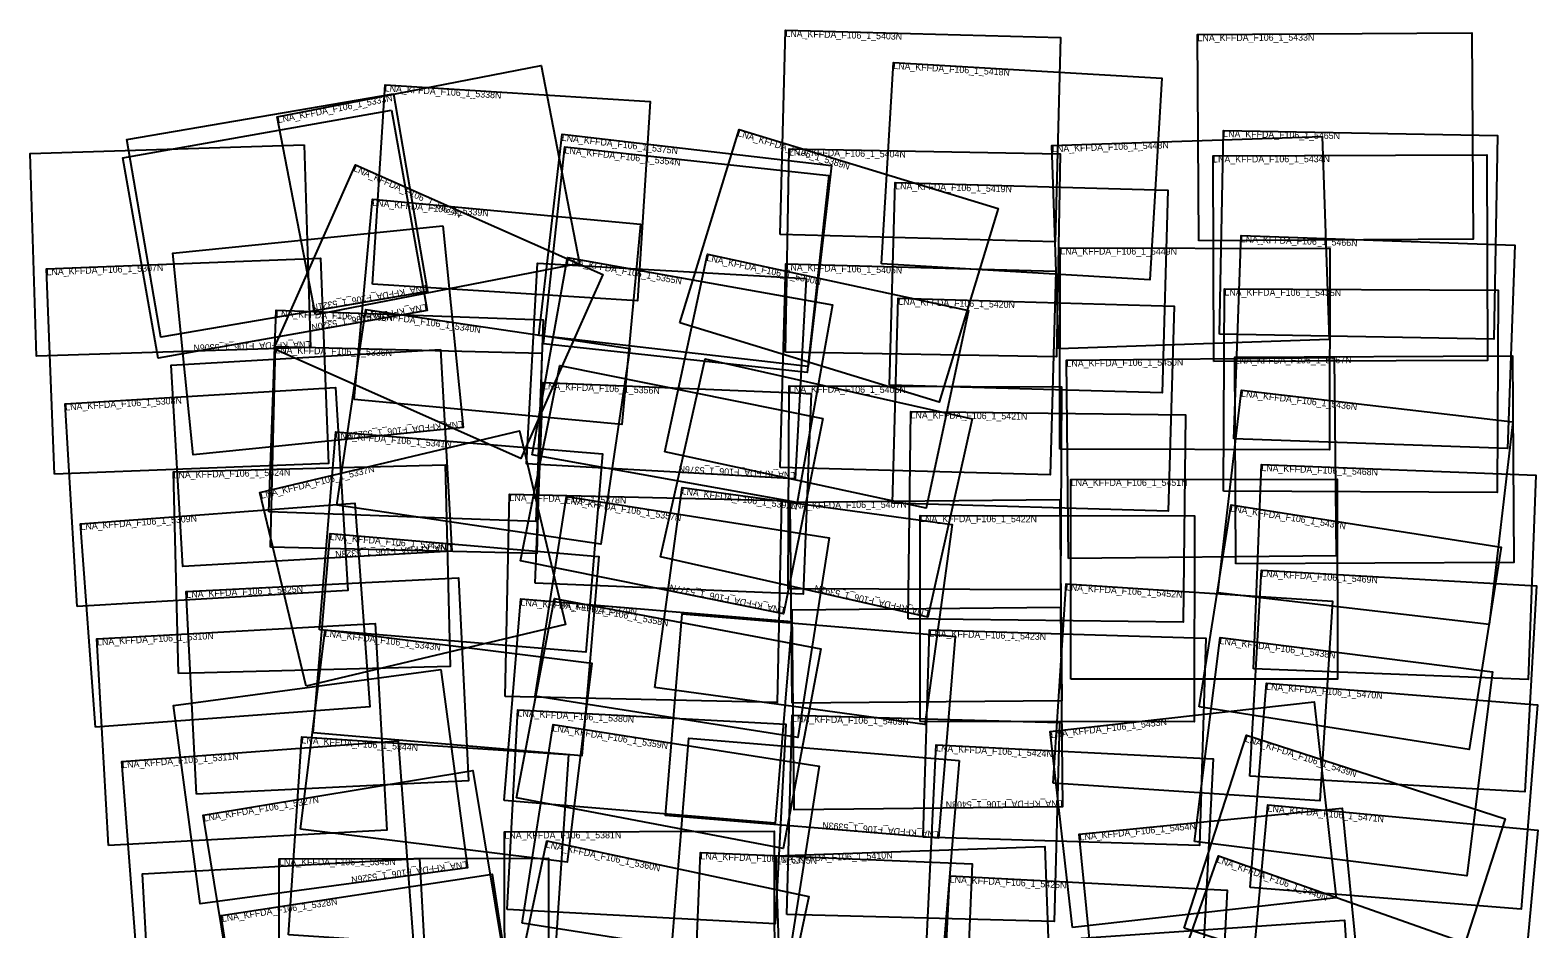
# Model space of a CAD drawing. Extents: x 657543 to 670640, y 269212 to 285302.
# Drawn here: x 659053 to 670477, y 278492 to 285302 of the extents above; entities that cross this region are included whole.
import ezdxf

# ---------------------------------------------------------------- set-up
doc = ezdxf.new("R2010")
doc.units = 0
doc.layers.add('Default', color=7, linetype='Continuous')

msp = doc.modelspace()

# ---------------------------------------------------------------- linework, layer by layer
at = {"layer": 'Default'}
for points in [[(664736, 283754), (664776, 285302), (666860, 285247), (666819, 283699)], [(667909, 283705), (667899, 285268), (669976, 285281), (669986, 283718)], [(665504, 283530), (665595, 285058), (667629, 284937), (667538, 283409)], [(661215, 283146), (660924, 284646), (662924, 285034), (663215, 283534)], [(661806, 284820), (662063, 283322), (660043, 282976), (659786, 284474)], [(661648, 283376), (661743, 284888), (663750, 284762), (663655, 283250)], [(661792, 284696), (662061, 283178), (660024, 282817), (659755, 284335)], [(662908, 282989), (663085, 284514), (665125, 284277), (664948, 282752)], [(663976, 283083), (664424, 284549), (666387, 283950), (665940, 282484)], [(666847, 282888), (666795, 284427), (668843, 284497), (668895, 282957)], [(668066, 282998), (668094, 284542), (670172, 284504), (670143, 282960)], [(661128, 284432), (661176, 282896), (659101, 282831), (659053, 284367)], [(662943, 282925), (663105, 284419), (665104, 284201), (664941, 282707)], [(664777, 282863), (664804, 284402), (666857, 284365), (666829, 282826)], [(668021, 282792), (668016, 284349), (670091, 284356), (670096, 282799)], [(660900, 282887), (661519, 284282), (663391, 283451), (662771, 282056)], [(665565, 282611), (665608, 284147), (667674, 284089), (667631, 282553)], [(661507, 282503), (661648, 284021), (663677, 283832), (663536, 282314)], [(662181, 283819), (662335, 282291), (660288, 282084), (660133, 283611)], [(668174, 282206), (668228, 283745), (670302, 283672), (670248, 282133)], [(659236, 281938), (659177, 283494), (661254, 283573), (661314, 282018)], [(662857, 282083), (663124, 283579), (665133, 283220), (664865, 281723)], [(663863, 282107), (664186, 283604), (666164, 283178), (665842, 281681)], [(666856, 282127), (666858, 283652), (668901, 283648), (668898, 282123)], [(664933, 283421), (664849, 281902), (662814, 282015), (662898, 283535)], [(664736, 281988), (664778, 283531), (666824, 283475), (666782, 281933)], [(668095, 281809), (668103, 283341), (670177, 283331), (670169, 281799)], [(665586, 281718), (665631, 283271), (667722, 283210), (667677, 281658)], [(660862, 281653), (660917, 283180), (662941, 283106), (662885, 281579)], [(661377, 281703), (661596, 283184), (663596, 282889), (663378, 281408)], [(662162, 282881), (662249, 281355), (660209, 281238), (660122, 282764)], [(660874, 281384), (660911, 282904), (662930, 282855), (662893, 281335)], [(665059, 282360), (664762, 280880), (662769, 281280), (663066, 282760)], [(666192, 282357), (665854, 280855), (663830, 281310), (664168, 282812)], [(666921, 281299), (666906, 282802), (668935, 282822), (668950, 281319)], [(668189, 281258), (668181, 282824), (670286, 282834), (670295, 281269)], [(659409, 280935), (659317, 282470), (661367, 282593), (661459, 281057)], [(662880, 281111), (662941, 282631), (664970, 282549), (664909, 281029)], [(664797, 281068), (664803, 282606), (666867, 282598), (666861, 281060)], [(668052, 281038), (668232, 282575), (670288, 282334), (670108, 280797)], [(665706, 280841), (665725, 282411), (667808, 282386), (667789, 280815)], [(661143, 280330), (660793, 281798), (662760, 282267), (663110, 280799)], [(661244, 280757), (661368, 282259), (663389, 282092), (663264, 280589)], [(660177, 280428), (660139, 281955), (662198, 282007), (662236, 280479)], [(668323, 280462), (668383, 282011), (670463, 281930), (670403, 280382)], [(666939, 280384), (666938, 281898), (668957, 281900), (668959, 280385)], [(662651, 280253), (662686, 281785), (664747, 281738), (664712, 280206)], [(662880, 280254), (663117, 281767), (665107, 281455), (664870, 279943)], [(663787, 280320), (663994, 281836), (666039, 281556), (665831, 280040)], [(664826, 280201), (664811, 281725), (666856, 281746), (666871, 280221)], [(659548, 280019), (659433, 281562), (661512, 281718), (661627, 280175)], [(665796, 280062), (665797, 281624), (667876, 281621), (667874, 280060)], [(667912, 280174), (668153, 281704), (670198, 281383), (669958, 279852)], [(661198, 279978), (661327, 281489), (663363, 281314), (663234, 279803)], [(668294, 279650), (668383, 281211), (670468, 281091), (670378, 279530)], [(660312, 279512), (660235, 281049), (662298, 281151), (662375, 279614)], [(666805, 279595), (666903, 281107), (668922, 280975), (668824, 279463)], [(662644, 279464), (662771, 280993), (664824, 280822), (664697, 279293)], [(662739, 279484), (663025, 280996), (665044, 280614), (664759, 279102)], [(666861, 280929), (666876, 279416), (664843, 279395), (664828, 280909)], [(666062, 280708), (665935, 279179), (663866, 279350), (663993, 280879)], [(659646, 279123), (659558, 280689), (661667, 280807), (661755, 279241)], [(661101, 279247), (661289, 280757), (663310, 280506), (663122, 278996)], [(665820, 279187), (665868, 280757), (667962, 280694), (667914, 279123)], [(667875, 279155), (668070, 280700), (670134, 280439), (669939, 278894)], [(662164, 280457), (662366, 278955), (660341, 278682), (660139, 280184)], [(668298, 278806), (668421, 280354), (670474, 280190), (670350, 278642)], [(662667, 278639), (662748, 280152), (664780, 280044), (664699, 278530)], [(666951, 278502), (666783, 279988), (668782, 280213), (668950, 278727)], [(662780, 278534), (663015, 280040), (665031, 279725), (664795, 278219)], [(664787, 278601), (664827, 280110), (666853, 280055), (666813, 278547)], [(659865, 278211), (659748, 279759), (661841, 279917), (661958, 278370)], [(661011, 278447), (661111, 279948), (663131, 279814), (663031, 278313)], [(666092, 279768), (665966, 278248), (663919, 278417), (664045, 279937)], [(667796, 278497), (668269, 279959), (670229, 279325), (669756, 277863)], [(665841, 278315), (665919, 279886), (668016, 279781), (667937, 278210)], [(660615, 277831), (660363, 279354), (662407, 279692), (662659, 278170)], [(667149, 277725), (667002, 279210), (668994, 279407), (669141, 277922)], [(668290, 277902), (668432, 279431), (670477, 279241), (670335, 277711)], [(662650, 277702), (662647, 279226), (664690, 279231), (664694, 277706)], [(662650, 277656), (662967, 279158), (664953, 278738), (664636, 277237)], [(664757, 277514), (664703, 279044), (666742, 279117), (666797, 277587)], [(662004, 279025), (662090, 277458), (659990, 277343), (659904, 278910)], [(660942, 277496), (660939, 279023), (662980, 279027), (662983, 277499)], [(664068, 277524), (664133, 279070), (666191, 278984), (666126, 277438)], [(667539, 277574), (668057, 279044), (669997, 278361), (669480, 276891)], [(660733, 277066), (660501, 278594), (662554, 278906), (662786, 277378)], [(665942, 277340), (666022, 278893), (668124, 278784), (668044, 277231)], [(667122, 276917), (667018, 278422), (669011, 278559), (669114, 277054)]]:
    msp.add_lwpolyline(points, close=True, dxfattribs=at)

# ---------------------------------------------------------------- texts
for s, rotation, p in [('LNA_KFFDA_F106_1_5403N', 358.5021, (664775, 285252)), ('LNA_KFFDA_F106_1_5433N', 0.3563, (667899, 285218)), ('LNA_KFFDA_F106_1_5418N', 356.5972, (665592, 285008)), ('LNA_KFFDA_F106_1_5333N', 10.9877, (660933, 284597)), ('LNA_KFFDA_F106_1_5338N', 356.4092, (661739, 284838)), ('LNA_KFFDA_F106_1_5375N', 353.3788, (663080, 284464)), ('LNA_KFFDA_F106_1_5389N', 343.0328, (664409, 284501)), ('LNA_KFFDA_F106_1_5465N', 358.9483, (668093, 284492)), ('LNA_KFFDA_F106_1_5354N', 353.7762, (663100, 284369)), ('LNA_KFFDA_F106_1_5404N', 358.9638, (664803, 284352)), ('LNA_KFFDA_F106_1_5448N', 1.9376, (666797, 284377)), ('LNA_KFFDA_F106_1_5334N', 336.0561, (661499, 284237)), ('LNA_KFFDA_F106_1_5434N', 0.1784, (668017, 284299)), ('LNA_KFFDA_F106_1_5419N', 358.4109, (665607, 284097)), ('LNA_KFFDA_F106_1_5339N', 354.6877, (661644, 283971)), ('LNA_KFFDA_F106_1_5466N', 357.9889, (668226, 283695)), ('LNA_KFFDA_F106_1_5355N', 349.8539, (663116, 283530)), ('LNA_KFFDA_F106_1_5390N', 347.8473, (664175, 283555)), ('LNA_KFFDA_F106_1_5449N', 359.8952, (666858, 283602)), ('LNA_KFFDA_F106_1_5307N', 2.1933, (659178, 283444)), ('LNA_KFFDA_F106_1_5405N', 358.448, (664776, 283481)), ('LNA_KFFDA_F106_1_5321N', 189.7165, (662054, 283371)), ('LNA_KFFDA_F106_1_5435N', 359.7193, (668102, 283291)), ('LNA_KFFDA_F106_1_5320N', 190.042, (662052, 283227)), ('LNA_KFFDA_F106_1_5420N', 358.3463, (665630, 283221)), ('LNA_KFFDA_F106_1_5335N', 357.9197, (660916, 283130)), ('LNA_KFFDA_F106_1_5340N', 351.612, (661588, 283134)), ('LNA_KFFDA_F106_1_5306N', 181.7885, (661174, 282946)), ('LNA_KFFDA_F106_1_5336N', 358.599, (660910, 282854)), ('LNA_KFFDA_F106_1_5450N', 0.5855, (666906, 282752)), ('LNA_KFFDA_F106_1_5467N', 0.2971, (668181, 282774)), ('LNA_KFFDA_F106_1_5356N', 357.6906, (662939, 282581)), ('LNA_KFFDA_F106_1_5406N', 359.7787, (664803, 282556)), ('LNA_KFFDA_F106_1_5436N', 353.3125, (668227, 282525)), ('LNA_KFFDA_F106_1_5308N', 3.4211, (659320, 282420)), ('LNA_KFFDA_F106_1_5322N', 185.7855, (662330, 282341)), ('LNA_KFFDA_F106_1_5421N', 359.3015, (665724, 282361)), ('LNA_KFFDA_F106_1_5341N', 355.2566, (661364, 282209)), ('LNA_KFFDA_F106_1_5324N', 1.4247, (660140, 281905)), ('LNA_KFFDA_F106_1_5337N', 13.4042, (660805, 281750)), ('LNA_KFFDA_F106_1_5376N', 176.811, (664851, 281952)), ('LNA_KFFDA_F106_1_5468N', 357.7888, (668381, 281961)), ('LNA_KFFDA_F106_1_5451N', 0.0516, (666938, 281848)), ('LNA_KFFDA_F106_1_5378N', 358.6826, (662685, 281735)), ('LNA_KFFDA_F106_1_5357N', 351.1049, (663109, 281717)), ('LNA_KFFDA_F106_1_5392N', 352.2031, (663988, 281786)), ('LNA_KFFDA_F106_1_5407N', 0.5824, (664811, 281675)), ('LNA_KFFDA_F106_1_5309N', 4.2821, (659436, 281513)), ('LNA_KFFDA_F106_1_5422N', 359.9351, (665797, 281574)), ('LNA_KFFDA_F106_1_5437N', 351.0729, (668145, 281655)), ('LNA_KFFDA_F106_1_5342N', 355.0946, (661323, 281439)), ('LNA_KFFDA_F106_1_5323N', 183.2725, (662246, 281405)), ('LNA_KFFDA_F106_1_5469N', 356.7126, (668380, 281161)), ('LNA_KFFDA_F106_1_5325N', 2.8455, (660238, 280999)), ('LNA_KFFDA_F106_1_5377N', 168.6546, (664771, 280929)), ('LNA_KFFDA_F106_1_5391N', 167.329, (665865, 280904)), ('LNA_KFFDA_F106_1_5452N', 356.2749, (666900, 281057)), ('LNA_KFFDA_F106_1_5379N', 355.2423, (662767, 280943)), ('LNA_KFFDA_F106_1_5358N', 349.2974, (663016, 280947)), ('LNA_KFFDA_F106_1_5310N', 3.2108, (659561, 280639)), ('LNA_KFFDA_F106_1_5343N', 352.9118, (661283, 280708)), ('LNA_KFFDA_F106_1_5423N', 358.2571, (665866, 280707)), ('LNA_KFFDA_F106_1_5438N', 352.792, (668064, 280651)), ('LNA_KFFDA_F106_1_5470N', 355.4372, (668417, 280304)), ('LNA_KFFDA_F106_1_5380N', 356.9379, (662745, 280102)), ('LNA_KFFDA_F106_1_5359N', 351.113, (663008, 279990)), ('LNA_KFFDA_F106_1_5409N', 358.4581, (664826, 280060)), ('LNA_KFFDA_F106_1_5453N', 6.4417, (666789, 279938)), ('LNA_KFFDA_F106_1_5344N', 356.1859, (661108, 279898)), ('LNA_KFFDA_F106_1_5439N', 342.075, (668254, 279912)), ('LNA_KFFDA_F106_1_5311N', 4.3268, (659752, 279709)), ('LNA_KFFDA_F106_1_5424N', 357.1296, (665917, 279837)), ('LNA_KFFDA_F106_1_5327N', 9.3984, (660371, 279304)), ('LNA_KFFDA_F106_1_5408N', 180.5716, (666875, 279466)), ('LNA_KFFDA_F106_1_5471N', 354.6788, (668428, 279381)), ('LNA_KFFDA_F106_1_5381N', 0.1289, (662647, 279176)), ('LNA_KFFDA_F106_1_5393N', 175.2695, (665939, 279229)), ('LNA_KFFDA_F106_1_5454N', 5.6429, (667007, 279161)), ('LNA_KFFDA_F106_1_5360N', 348.0675, (662957, 279109)), ('LNA_KFFDA_F106_1_5345N', 0.1066, (660939, 278973)), ('LNA_KFFDA_F106_1_5326N', 187.6664, (662360, 279005)), ('LNA_KFFDA_F106_1_5395N', 357.6122, (664131, 279020)), ('LNA_KFFDA_F106_1_5410N', 2.0563, (664704, 278994)), ('LNA_KFFDA_F106_1_5440N', 340.6162, (668040, 278997)), ('LNA_KFFDA_F106_1_5425N', 357.0411, (666020, 278843)), ('LNA_KFFDA_F106_1_5328N', 8.6315, (660509, 278544))]:
    msp.add_text(s, height=50, rotation=rotation, dxfattribs=at).set_placement(p)

doc.saveas('drawing.dxf')
